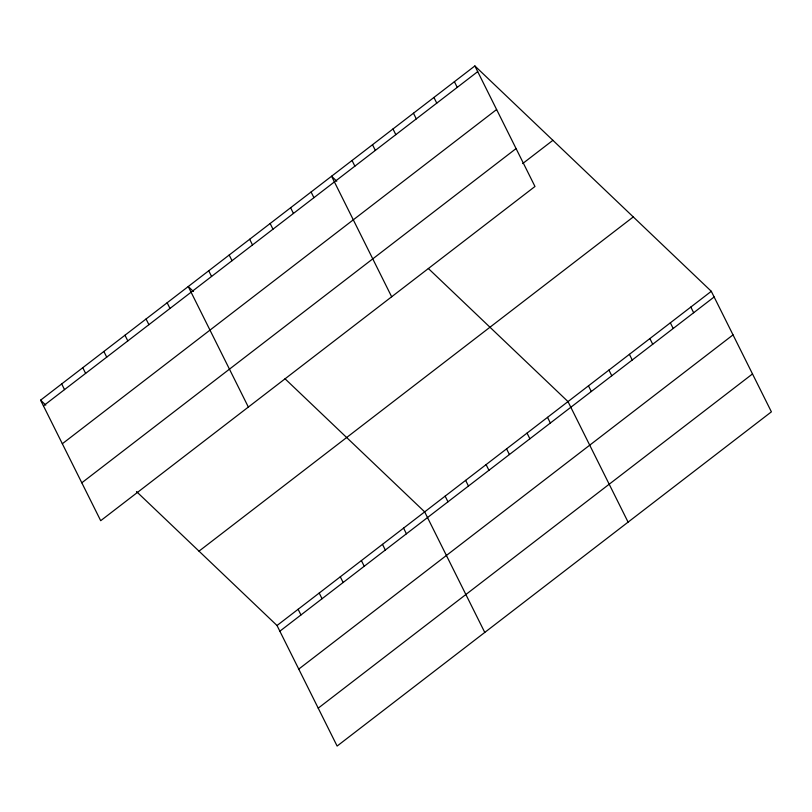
<?xml version="1.0" encoding="UTF-8"?>
<svg xmlns="http://www.w3.org/2000/svg" width="812" height="812" viewBox="0 0 812 812"><rect width="100%" height="100%" fill="white"/><g stroke="black" fill="none" stroke-linecap="round" stroke-linejoin="round"><path stroke-width="1.22" d="M474.878 65.945L534.976 186.486L100.698 520.695L40.6 400.164L474.878 65.945L711.302 291.305L771.4 411.836L337.122 746.055L277.024 625.514L136.487 491.554M43.432 405.848L477.71 71.629M62.331 443.748L496.609 109.529M81.799 482.795L516.077 148.576M522.674 163.567L552.901 140.314M199.001 551.155L633.279 216.936M277.024 625.514L711.302 291.305M279.856 631.198L714.134 296.979M298.755 669.098L733.033 334.879M318.223 708.155L752.501 373.936M336.767 181.198L331.57 176.234L391.658 296.776M428.34 268.488L567.994 401.595L628.092 522.126M193.459 291.488L188.252 286.534L248.35 407.066M285.032 378.778L424.676 511.885L484.774 632.416M40.6 400.164L45.797 405.117M690.829 307.058L693.661 312.732M670.357 322.811L673.189 328.495M649.884 338.563L652.716 344.247M629.412 354.326L632.243 360M608.939 370.079L611.771 375.763M454.405 81.707L457.237 87.381M588.467 385.832L591.298 391.516M433.933 97.46L436.765 103.134M413.46 113.213L416.292 118.897M547.521 417.348L550.353 423.032M392.988 128.966L395.82 134.65M527.049 433.1L529.881 438.784M372.515 144.729L375.347 150.403M506.576 448.863L509.408 454.537M352.043 160.482L354.874 166.166M486.104 464.616L488.936 470.3M465.631 480.369L468.463 486.053M311.097 191.997L313.919 197.671M445.149 496.132L447.98 501.806M290.615 207.75L293.447 213.434M270.142 223.503L272.974 229.187M403.584 528.115L406.416 533.799M249.67 239.266L252.502 244.94M382.493 544.355L385.324 550.028M229.197 255.019L232.029 260.703M361.401 560.584L364.233 566.268M208.725 270.772L211.556 276.456M340.309 576.814L343.141 582.498M319.217 593.054L322.049 598.728M167.16 302.764L169.992 308.438M298.116 609.284L300.947 614.968M146.069 318.994L148.9 324.678M124.977 335.234L127.809 340.908M103.885 351.464L106.717 357.148M82.783 367.694L85.615 373.378M61.692 383.934L64.524 389.608"/></g></svg>
